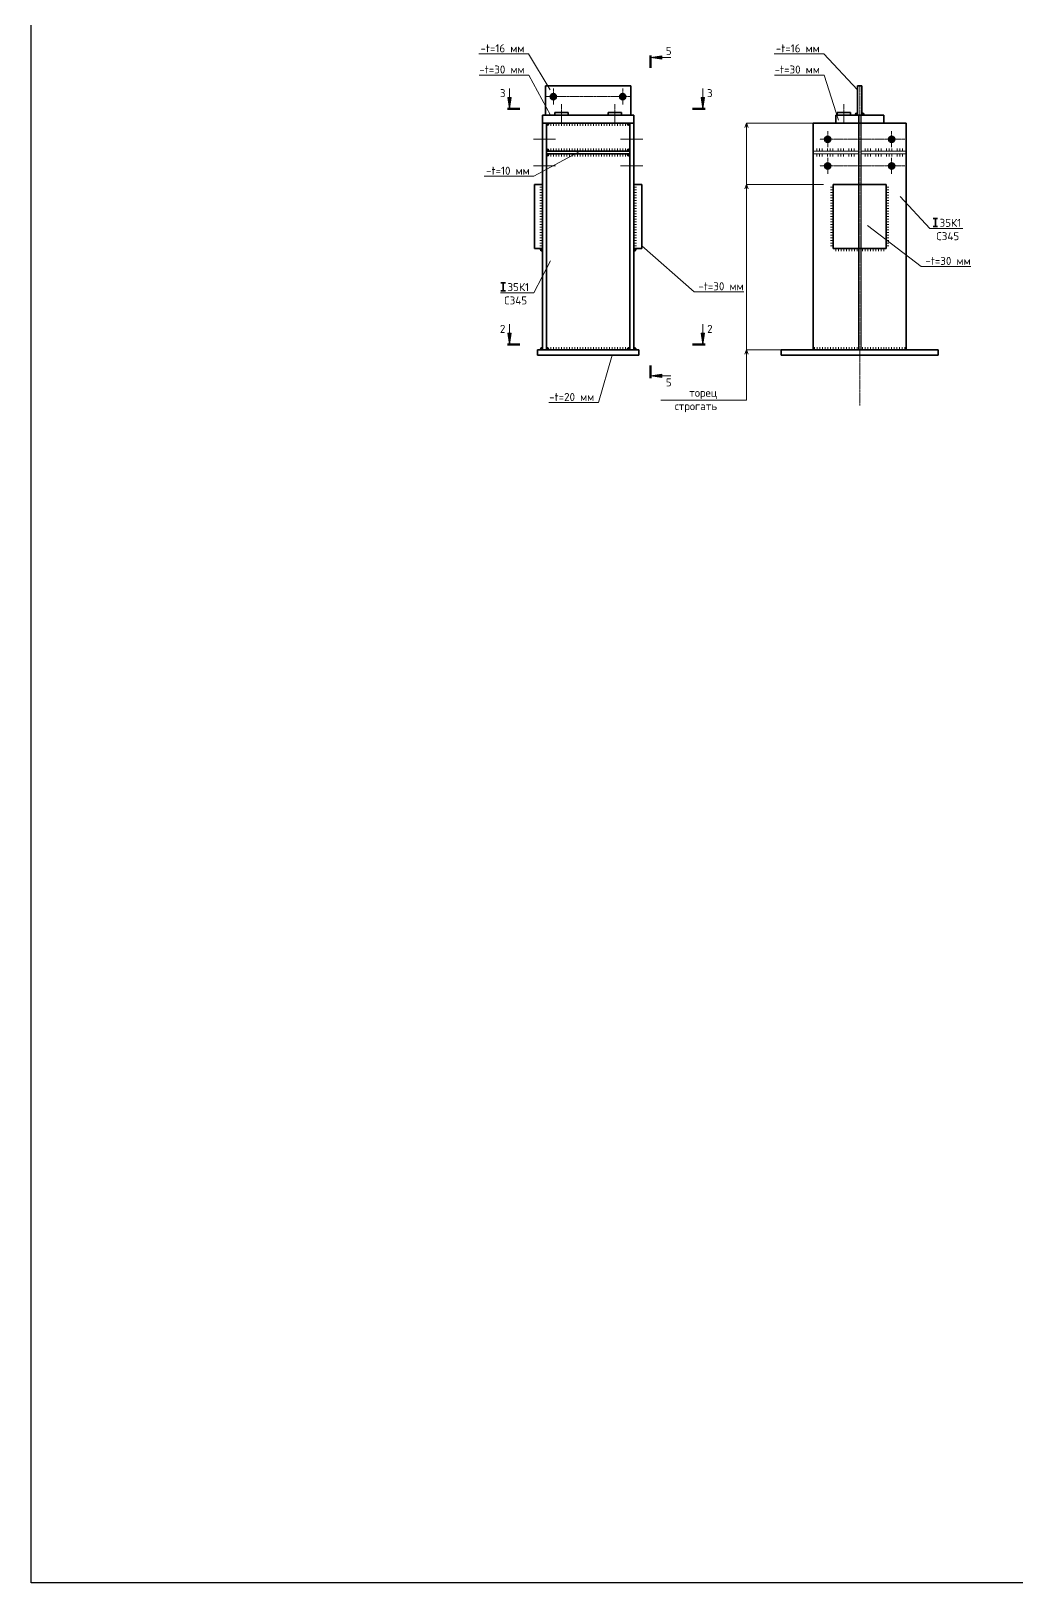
# Model space of a CAD drawing. Header units: millimetres. Extents: x 0 to 44639, y 0 to 10183.
# Drawn here: x 0 to 3698, y 0 to 5818 of the extents above; entities that cross this region are included whole.
import ezdxf
from ezdxf import colors
from ezdxf.entities.mleader import LeaderData, LeaderLine
from ezdxf.math import Vec2, Vec3

# ---------------------------------------------------------------- set-up
doc = ezdxf.new("R2010")
doc.units = ezdxf.units.MM
doc.linetypes.add('JIS_02_2.0', pattern=[3, 2, -1])
doc.linetypes.add('JIS_08_11', pattern=[12.8, 11, -0.6, 0.6, -0.6])
for name, color, linetype, lineweight in [('НАДПИСИ', 11, 'Continuous', 13), ('ОСЕВАЯ', 50, 'JIS_08_11', 13), ('ОСНОВНАЯ', 213, 'Continuous', 35), ('ШТРИХОВАЯ', 84, 'JIS_02_2.0', 13)]:
    doc.layers.add(name, color=color, linetype=linetype, lineweight=lineweight)
doc.styles.add('ОСК', font='isocpeur.ttf')

# ---------------------------------------------------------------- blocks, each defined once
blk = doc.blocks.new('_None')
blk = doc.blocks.new('A$C6A7E4B16')
at = {"layer": 'ОСНОВНАЯ'}
for p, q in [((0, 30), (16.7, 30)), ((0, 0), (16.7, 0)), ((8.4, 30), (8.4, 0))]:
    blk.add_line(p, q, dxfattribs=at)

msp = doc.modelspace()

# ---------------------------------------------------------------- hatches: boundary and pattern name
at = {"layer": 'НАДПИСИ'}
h = msp.add_hatch(color=256, dxfattribs=at)
h.paths.add_polyline_path([(2323.8, 5718.7), (2365.9, 5718.7), (2365.9, 5724.9)])
h.paths.add_polyline_path([(2323.8, 5718.7), (2365.9, 5712.5), (2365.9, 5718.7)])
h = msp.add_hatch(color=256, dxfattribs=at)
h.paths.add_polyline_path([(1794.8, 5526.8), (1794.8, 5568.9), (1788.5, 5568.9)])
h.paths.add_polyline_path([(1794.8, 5526.8), (1801, 5568.9), (1794.8, 5568.9)])
h = msp.add_hatch(color=256, dxfattribs=at)
h.paths.add_polyline_path([(2520.2, 5526.8), (2520.2, 5568.9), (2526.4, 5568.9)])
h.paths.add_polyline_path([(2520.2, 5526.8), (2514, 5568.9), (2520.2, 5568.9)])
h = msp.add_hatch(color=256, dxfattribs=at)
h.dxf.hatch_style = 1
h.paths.add_polyline_path([(1933.3, 5462.6, 0.414214), (1943.3, 5472.6), (1933.3, 5472.6)])
h = msp.add_hatch(color=256, dxfattribs=at)
h.dxf.hatch_style = 1
h.paths.add_polyline_path([(2245.3, 5462.6, -0.414214), (2235.3, 5472.6), (2245.3, 5472.6)])
h = msp.add_hatch(color=256, dxfattribs=at)
h.dxf.hatch_style = 1
h.paths.add_polyline_path([(3099.9, 5512.6, 0.414214), (3089.9, 5502.6), (3099.9, 5502.6)])
h = msp.add_hatch(color=256, dxfattribs=at)
h.dxf.hatch_style = 1
h.paths.add_polyline_path([(3115.9, 5512.6, -0.414214), (3125.9, 5502.6), (3115.9, 5502.6)])
h = msp.add_hatch(color=256, dxfattribs=at)
h.dxf.hatch_style = 1
h.paths.add_polyline_path([(1933.3, 5377.6, -0.414214), (1943.3, 5367.6), (1933.3, 5367.6)])
h = msp.add_hatch(color=256, dxfattribs=at)
h.dxf.hatch_style = 1
h.paths.add_polyline_path([(1933.3, 5347.6, 0.414214), (1943.3, 5357.6), (1933.3, 5357.6)])
h = msp.add_hatch(color=256, dxfattribs=at)
h.dxf.hatch_style = 1
h.paths.add_polyline_path([(2245.3, 5377.6, 0.414214), (2235.3, 5367.6), (2245.3, 5367.6)])
h = msp.add_hatch(color=256, dxfattribs=at)
h.dxf.hatch_style = 1
h.paths.add_polyline_path([(2245.3, 5347.6, -0.414214), (2235.3, 5357.6), (2245.3, 5357.6)])
h = msp.add_hatch(color=256, dxfattribs=at)
h.dxf.hatch_style = 1
h.paths.add_polyline_path([(1918.3, 4992.6, -0.414214), (1908.3, 5002.6), (1918.3, 5002.6)])
h = msp.add_hatch(color=256, dxfattribs=at)
h.dxf.hatch_style = 1
h.paths.add_polyline_path([(2260.3, 4992.6, 0.414214), (2270.3, 5002.6), (2260.3, 5002.6)])
h = msp.add_hatch(color=256, dxfattribs=at)
h.paths.add_polyline_path([(1794.8, 4643.3), (1794.8, 4685.4), (1788.5, 4685.4)])
h.paths.add_polyline_path([(1794.8, 4643.3), (1801, 4685.4), (1794.8, 4685.4)])
h = msp.add_hatch(color=256, dxfattribs=at)
h.paths.add_polyline_path([(2520.2, 4643.3), (2520.2, 4685.4), (2526.4, 4685.4)])
h.paths.add_polyline_path([(2520.2, 4643.3), (2514, 4685.4), (2520.2, 4685.4)])
h = msp.add_hatch(color=256, dxfattribs=at)
h.dxf.hatch_style = 1
h.paths.add_polyline_path([(1918.3, 4622.6), (1918.3, 4632.6, 0.414214), (1908.3, 4622.6)])
h.paths.add_polyline_path([(1943.3, 4622.6, 0.414214), (1933.3, 4632.6), (1933.3, 4622.6)])
h = msp.add_hatch(color=256, dxfattribs=at)
h.dxf.hatch_style = 1
h.paths.add_polyline_path([(2260.3, 4632.6, -0.414214), (2270.3, 4622.6), (2260.3, 4622.6)])
h.paths.add_polyline_path([(2245.3, 4632.6), (2245.3, 4622.6), (2235.3, 4622.6, -0.414214)])
h = msp.add_hatch(color=256, dxfattribs=at)
h.paths.add_polyline_path([(2323.8, 4525), (2365.9, 4525), (2365.9, 4518.8)])
h.paths.add_polyline_path([(2323.8, 4525), (2365.9, 4531.3), (2365.9, 4525)])
at = {"layer": 'ОСНОВНАЯ'}
h = msp.add_hatch(color=256, dxfattribs=at)
h.dxf.hatch_style = 1
edge = h.paths.add_edge_path()
edge.add_arc((1959.3, 5572.6), 11.5, 0, 90)
edge.add_line((1959.3, 5584.1), (1959.3, 5572.6))
edge.add_line((1959.3, 5572.6), (1970.8, 5572.6))
edge = h.paths.add_edge_path()
edge.add_arc((1959.3, 5572.6), 11.5, 270, 360)
edge.add_line((1970.8, 5572.6), (1959.3, 5572.6))
edge.add_line((1959.3, 5572.6), (1959.3, 5561.1))
edge = h.paths.add_edge_path()
edge.add_arc((1959.3, 5572.6), 11.5, 180, 270)
edge.add_line((1959.3, 5561.1), (1959.3, 5572.6))
edge.add_line((1959.3, 5572.6), (1947.8, 5572.6))
edge = h.paths.add_edge_path()
edge.add_arc((1959.3, 5572.6), 11.5, 90, 180)
edge.add_line((1947.8, 5572.6), (1959.3, 5572.6))
edge.add_line((1959.3, 5572.6), (1959.3, 5584.1))
h = msp.add_hatch(color=256, dxfattribs=at)
h.dxf.hatch_style = 1
edge = h.paths.add_edge_path()
edge.add_arc((2219.3, 5572.6), 11.5, 450, 540, ccw=False)
edge.add_line((2219.3, 5584.1), (2219.3, 5572.6))
edge.add_line((2219.3, 5572.6), (2207.8, 5572.6))
edge = h.paths.add_edge_path()
edge.add_arc((2219.3, 5572.6), 11.5, 180, 270, ccw=False)
edge.add_line((2207.8, 5572.6), (2219.3, 5572.6))
edge.add_line((2219.3, 5572.6), (2219.3, 5561.1))
edge = h.paths.add_edge_path()
edge.add_arc((2219.3, 5572.6), 11.5, 270, 360, ccw=False)
edge.add_line((2219.3, 5561.1), (2219.3, 5572.6))
edge.add_line((2219.3, 5572.6), (2230.8, 5572.6))
edge = h.paths.add_edge_path()
edge.add_arc((2219.3, 5572.6), 11.5, 360, 450, ccw=False)
edge.add_line((2230.8, 5572.6), (2219.3, 5572.6))
edge.add_line((2219.3, 5572.6), (2219.3, 5584.1))
h = msp.add_hatch(color=256, dxfattribs=at)
h.dxf.hatch_style = 1
edge = h.paths.add_edge_path()
edge.add_arc((2987.9, 5412.6), 11.5, 0, 90)
edge.add_line((2987.9, 5424.1), (2987.9, 5412.6))
edge.add_line((2987.9, 5412.6), (2999.4, 5412.6))
edge = h.paths.add_edge_path()
edge.add_arc((2987.9, 5412.6), 11.5, 270, 360)
edge.add_line((2999.4, 5412.6), (2987.9, 5412.6))
edge.add_line((2987.9, 5412.6), (2987.9, 5401.1))
edge = h.paths.add_edge_path()
edge.add_arc((2987.9, 5412.6), 11.5, 180, 270)
edge.add_line((2987.9, 5401.1), (2987.9, 5412.6))
edge.add_line((2987.9, 5412.6), (2976.4, 5412.6))
edge = h.paths.add_edge_path()
edge.add_arc((2987.9, 5412.6), 11.5, 90, 180)
edge.add_line((2976.4, 5412.6), (2987.9, 5412.6))
edge.add_line((2987.9, 5412.6), (2987.9, 5424.1))
h = msp.add_hatch(color=256, dxfattribs=at)
h.dxf.hatch_style = 1
edge = h.paths.add_edge_path()
edge.add_arc((3227.9, 5412.6), 11.5, 450, 540, ccw=False)
edge.add_line((3227.9, 5424.1), (3227.9, 5412.6))
edge.add_line((3227.9, 5412.6), (3216.4, 5412.6))
edge = h.paths.add_edge_path()
edge.add_arc((3227.9, 5412.6), 11.5, 180, 270, ccw=False)
edge.add_line((3216.4, 5412.6), (3227.9, 5412.6))
edge.add_line((3227.9, 5412.6), (3227.9, 5401.1))
edge = h.paths.add_edge_path()
edge.add_arc((3227.9, 5412.6), 11.5, 270, 360, ccw=False)
edge.add_line((3227.9, 5401.1), (3227.9, 5412.6))
edge.add_line((3227.9, 5412.6), (3239.4, 5412.6))
edge = h.paths.add_edge_path()
edge.add_arc((3227.9, 5412.6), 11.5, 360, 450, ccw=False)
edge.add_line((3239.4, 5412.6), (3227.9, 5412.6))
edge.add_line((3227.9, 5412.6), (3227.9, 5424.1))
h = msp.add_hatch(color=256, dxfattribs=at)
h.dxf.hatch_style = 1
edge = h.paths.add_edge_path()
edge.add_arc((2987.9, 5312.6), 11.5, 0, 90)
edge.add_line((2987.9, 5324.1), (2987.9, 5312.6))
edge.add_line((2987.9, 5312.6), (2999.4, 5312.6))
edge = h.paths.add_edge_path()
edge.add_arc((2987.9, 5312.6), 11.5, 270, 360)
edge.add_line((2999.4, 5312.6), (2987.9, 5312.6))
edge.add_line((2987.9, 5312.6), (2987.9, 5301.1))
edge = h.paths.add_edge_path()
edge.add_arc((2987.9, 5312.6), 11.5, 180, 270)
edge.add_line((2987.9, 5301.1), (2987.9, 5312.6))
edge.add_line((2987.9, 5312.6), (2976.4, 5312.6))
edge = h.paths.add_edge_path()
edge.add_arc((2987.9, 5312.6), 11.5, 90, 180)
edge.add_line((2976.4, 5312.6), (2987.9, 5312.6))
edge.add_line((2987.9, 5312.6), (2987.9, 5324.1))
h = msp.add_hatch(color=256, dxfattribs=at)
h.dxf.hatch_style = 1
edge = h.paths.add_edge_path()
edge.add_arc((3227.9, 5312.6), 11.5, 450, 540, ccw=False)
edge.add_line((3227.9, 5324.1), (3227.9, 5312.6))
edge.add_line((3227.9, 5312.6), (3216.4, 5312.6))
edge = h.paths.add_edge_path()
edge.add_arc((3227.9, 5312.6), 11.5, 180, 270, ccw=False)
edge.add_line((3216.4, 5312.6), (3227.9, 5312.6))
edge.add_line((3227.9, 5312.6), (3227.9, 5301.1))
edge = h.paths.add_edge_path()
edge.add_arc((3227.9, 5312.6), 11.5, 270, 360, ccw=False)
edge.add_line((3227.9, 5301.1), (3227.9, 5312.6))
edge.add_line((3227.9, 5312.6), (3239.4, 5312.6))
edge = h.paths.add_edge_path()
edge.add_arc((3227.9, 5312.6), 11.5, 360, 450, ccw=False)
edge.add_line((3239.4, 5312.6), (3227.9, 5312.6))
edge.add_line((3227.9, 5312.6), (3227.9, 5324.1))

# ---------------------------------------------------------------- linework, layer by layer
at = {"color": 7, "lineweight": 70}
for p, q in [((2323.8, 5726.6), (2323.8, 5679.6)), ((1786.8, 5526.8), (1833.9, 5526.8)), ((2528.1, 5526.8), (2481.1, 5526.8)), ((1786.8, 4643.3), (1833.9, 4643.3)), ((2528.1, 4643.3), (2481.1, 4643.3)), ((2323.8, 4517.1), (2323.8, 4564.2))]:
    msp.add_line(p, q, dxfattribs=at)
for p, q in [((1964.3, 5502.6), (1964.3, 5512.6)), ((1933.3, 5367.6), (1933.3, 5357.6))]:
    msp.add_line(p, q)
msp.add_lwpolyline([(0, 10182.5), (25459.9, 10182.5), (25459.9, 0), (0, 0)], close=True)
at = {"layer": 'НАДПИСИ'}
for p, q in [((2323.8, 5718.7), (2365.9, 5724.9)), ((2400, 5718.7), (2323.8, 5718.7)), ((2323.8, 5718.7), (2365.9, 5712.5)), ((2365.9, 5724.9), (2365.9, 5718.7)), ((2365.9, 5712.5), (2365.9, 5718.7)), ((1794.8, 5603), (1794.8, 5526.8)), ((2520.2, 5603), (2520.2, 5526.8)), ((1794.8, 5526.8), (1788.5, 5568.9)), ((1788.5, 5568.9), (1794.8, 5568.9)), ((1794.8, 5526.8), (1801, 5568.9)), ((1801, 5568.9), (1794.8, 5568.9)), ((2520.2, 5526.8), (2514, 5568.9)), ((2514, 5568.9), (2520.2, 5568.9)), ((2520.2, 5526.8), (2526.4, 5568.9)), ((2526.4, 5568.9), (2520.2, 5568.9)), ((1949.3, 5472.6), (1949.3, 5462.6)), ((1959.3, 5472.6), (1959.3, 5462.6)), ((1969.3, 5472.6), (1969.3, 5462.6)), ((1979.3, 5472.6), (1979.3, 5462.6)), ((1989.3, 5472.6), (1989.3, 5462.6)), ((1999.3, 5472.6), (1999.3, 5462.6)), ((2009.3, 5472.6), (2009.3, 5462.6)), ((2019.3, 5472.6), (2019.3, 5462.6)), ((2029.3, 5472.6), (2029.3, 5462.6)), ((2039.3, 5472.6), (2039.3, 5462.6)), ((2049.3, 5472.6), (2049.3, 5462.6)), ((2059.3, 5472.6), (2059.3, 5462.6)), ((2069.3, 5472.6), (2069.3, 5462.6)), ((2079.3, 5472.6), (2079.3, 5462.6)), ((2089.3, 5472.6), (2089.3, 5462.6)), ((2099.3, 5472.6), (2099.3, 5462.6)), ((2109.3, 5472.6), (2109.3, 5462.6)), ((2119.3, 5472.6), (2119.3, 5462.6)), ((2129.3, 5472.6), (2129.3, 5462.6)), ((2139.3, 5472.6), (2139.3, 5462.6)), ((2149.3, 5472.6), (2149.3, 5462.6)), ((2159.3, 5472.6), (2159.3, 5462.6)), ((2169.3, 5472.6), (2169.3, 5462.6)), ((2179.3, 5472.6), (2179.3, 5462.6)), ((2189.3, 5472.6), (2189.3, 5462.6)), ((2199.3, 5472.6), (2199.3, 5462.6)), ((2209.3, 5472.6), (2209.3, 5462.6)), ((2219.3, 5472.6), (2219.3, 5462.6)), ((2229.3, 5472.6), (2229.3, 5462.6)), ((2683.2, 5472.6), (2676.6, 5456.5)), ((2683.2, 5472.6), (2683.2, 4434.8)), ((2683.2, 5472.6), (2689.9, 5456.5)), ((2972.5, 5472.6), (2683.2, 5472.6)), ((1967.5, 5412.6), (1884.1, 5412.6)), ((2294.5, 5412.6), (2211.1, 5412.6)), ((1949.3, 5367.6), (1949.3, 5377.6)), ((1949.3, 5357.6), (1949.3, 5347.6)), ((1959.3, 5367.6), (1959.3, 5377.6)), ((1959.3, 5357.6), (1959.3, 5347.6)), ((1969.3, 5367.6), (1969.3, 5377.6)), ((1969.3, 5357.6), (1969.3, 5347.6)), ((1979.3, 5367.6), (1979.3, 5377.6)), ((1979.3, 5357.6), (1979.3, 5347.6)), ((1989.3, 5367.6), (1989.3, 5377.6)), ((1989.3, 5357.6), (1989.3, 5347.6)), ((1999.3, 5367.6), (1999.3, 5377.6)), ((1999.3, 5357.6), (1999.3, 5347.6)), ((2009.3, 5367.6), (2009.3, 5377.6)), ((2009.3, 5357.6), (2009.3, 5347.6)), ((2019.3, 5367.6), (2019.3, 5377.6)), ((2019.3, 5357.6), (2019.3, 5347.6)), ((2029.3, 5367.6), (2029.3, 5377.6)), ((2029.3, 5357.6), (2029.3, 5347.6)), ((2039.3, 5367.6), (2039.3, 5377.6)), ((2039.3, 5357.6), (2039.3, 5347.6)), ((2049.3, 5367.6), (2049.3, 5377.6)), ((2049.3, 5357.6), (2049.3, 5347.6)), ((2059.3, 5367.6), (2059.3, 5377.6)), ((2059.3, 5357.6), (2059.3, 5347.6)), ((2069.3, 5367.6), (2069.3, 5377.6)), ((2069.3, 5357.6), (2069.3, 5347.6)), ((2079.3, 5367.6), (2079.3, 5377.6)), ((2079.3, 5357.6), (2079.3, 5347.6)), ((2089.3, 5367.6), (2089.3, 5377.6)), ((2089.3, 5357.6), (2089.3, 5347.6)), ((2099.3, 5367.6), (2099.3, 5377.6)), ((2099.3, 5357.6), (2099.3, 5347.6)), ((2109.3, 5367.6), (2109.3, 5377.6)), ((2109.3, 5357.6), (2109.3, 5347.6)), ((2119.3, 5367.6), (2119.3, 5377.6)), ((2119.3, 5357.6), (2119.3, 5347.6)), ((2129.3, 5367.6), (2129.3, 5377.6)), ((2129.3, 5357.6), (2129.3, 5347.6)), ((2139.3, 5367.6), (2139.3, 5377.6)), ((2139.3, 5357.6), (2139.3, 5347.6)), ((2149.3, 5367.6), (2149.3, 5377.6)), ((2149.3, 5357.6), (2149.3, 5347.6)), ((2159.3, 5367.6), (2159.3, 5377.6)), ((2159.3, 5357.6), (2159.3, 5347.6)), ((2169.3, 5367.6), (2169.3, 5377.6)), ((2169.3, 5357.6), (2169.3, 5347.6)), ((2179.3, 5367.6), (2179.3, 5377.6)), ((2179.3, 5357.6), (2179.3, 5347.6)), ((2189.3, 5367.6), (2189.3, 5377.6)), ((2189.3, 5357.6), (2189.3, 5347.6)), ((2199.3, 5367.6), (2199.3, 5377.6)), ((2199.3, 5357.6), (2199.3, 5347.6)), ((2209.3, 5367.6), (2209.3, 5377.6)), ((2209.3, 5357.6), (2209.3, 5347.6)), ((2219.3, 5367.6), (2219.3, 5377.6)), ((2219.3, 5357.6), (2219.3, 5347.6)), ((2229.3, 5367.6), (2229.3, 5377.6)), ((2229.3, 5357.6), (2229.3, 5347.6)), ((2946.9, 5367.6), (2946.9, 5377.6)), ((2946.9, 5357.6), (2946.9, 5347.6)), ((2956.9, 5367.6), (2956.9, 5377.6)), ((2956.9, 5357.6), (2956.9, 5347.6)), ((2966.9, 5367.6), (2966.9, 5377.6)), ((2966.9, 5357.6), (2966.9, 5347.6)), ((2986.9, 5367.6), (2986.9, 5377.6)), ((2986.9, 5357.6), (2986.9, 5347.6)), ((2996.9, 5367.6), (2996.9, 5377.6)), ((2996.9, 5357.6), (2996.9, 5347.6)), ((3006.9, 5367.6), (3006.9, 5377.6)), ((3006.9, 5357.6), (3006.9, 5347.6)), ((3026.9, 5367.6), (3026.9, 5377.6)), ((3026.9, 5357.6), (3026.9, 5347.6)), ((3036.9, 5367.6), (3036.9, 5377.6)), ((3036.9, 5357.6), (3036.9, 5347.6)), ((3046.9, 5367.6), (3046.9, 5377.6)), ((3046.9, 5357.6), (3046.9, 5347.6)), ((3066.9, 5367.6), (3066.9, 5377.6)), ((3066.9, 5357.6), (3066.9, 5347.6)), ((3076.9, 5367.6), (3076.9, 5377.6)), ((3076.9, 5357.6), (3076.9, 5347.6)), ((3086.9, 5367.6), (3086.9, 5377.6)), ((3086.9, 5357.6), (3086.9, 5347.6)), ((3128.9, 5367.6), (3128.9, 5377.6)), ((3128.9, 5357.6), (3128.9, 5347.6)), ((3138.9, 5367.6), (3138.9, 5377.6)), ((3138.9, 5357.6), (3138.9, 5347.6)), ((3148.9, 5367.6), (3148.9, 5377.6)), ((3148.9, 5357.6), (3148.9, 5347.6)), ((3168.9, 5367.6), (3168.9, 5377.6)), ((3168.9, 5357.6), (3168.9, 5347.6)), ((3178.9, 5367.6), (3178.9, 5377.6)), ((3178.9, 5357.6), (3178.9, 5347.6)), ((3188.9, 5367.6), (3188.9, 5377.6)), ((3188.9, 5357.6), (3188.9, 5347.6)), ((3208.9, 5367.6), (3208.9, 5377.6)), ((3208.9, 5357.6), (3208.9, 5347.6)), ((3218.9, 5367.6), (3218.9, 5377.6)), ((3218.9, 5357.6), (3218.9, 5347.6)), ((3228.9, 5367.6), (3228.9, 5377.6)), ((3228.9, 5357.6), (3228.9, 5347.6)), ((3248.9, 5367.6), (3248.9, 5377.6)), ((3248.9, 5357.6), (3248.9, 5347.6)), ((3258.9, 5367.6), (3258.9, 5377.6)), ((3258.9, 5357.6), (3258.9, 5347.6)), ((3268.9, 5367.6), (3268.9, 5377.6)), ((3268.9, 5357.6), (3268.9, 5347.6)), ((1967.5, 5312.6), (1884.1, 5312.6)), ((2294.5, 5312.6), (2211.1, 5312.6)), ((2683.2, 5242.6), (2676.6, 5226.5)), ((2683.2, 5242.6), (2689.9, 5226.5)), ((2972.5, 5242.6), (2683.2, 5242.6)), ((1918.3, 5232.6), (1908.3, 5232.6)), ((1918.3, 5222.6), (1908.3, 5222.6)), ((1918.3, 5212.6), (1908.3, 5212.6)), ((1918.3, 5202.6), (1908.3, 5202.6)), ((1918.3, 5192.6), (1908.3, 5192.6)), ((1918.3, 5182.6), (1908.3, 5182.6)), ((2260.3, 5232.6), (2270.3, 5232.6)), ((2260.3, 5222.6), (2270.3, 5222.6)), ((2260.3, 5212.6), (2270.3, 5212.6)), ((2260.3, 5202.6), (2270.3, 5202.6)), ((2260.3, 5192.6), (2270.3, 5192.6)), ((2260.3, 5182.6), (2270.3, 5182.6)), ((2997.9, 5232.6), (3007.9, 5232.6)), ((2997.9, 5222.6), (3007.9, 5222.6)), ((2997.9, 5212.6), (3007.9, 5212.6)), ((2997.9, 5202.6), (3007.9, 5202.6)), ((2997.9, 5192.6), (3007.9, 5192.6)), ((2997.9, 5182.6), (3007.9, 5182.6)), ((3217.9, 5232.6), (3207.9, 5232.6)), ((3217.9, 5222.6), (3207.9, 5222.6)), ((3217.9, 5212.6), (3207.9, 5212.6)), ((3217.9, 5202.6), (3207.9, 5202.6)), ((3217.9, 5192.6), (3207.9, 5192.6)), ((3217.9, 5182.6), (3207.9, 5182.6)), ((1918.3, 5172.6), (1908.3, 5172.6)), ((1918.3, 5162.6), (1908.3, 5162.6)), ((1918.3, 5152.6), (1908.3, 5152.6)), ((1918.3, 5142.6), (1908.3, 5142.6)), ((1918.3, 5132.6), (1908.3, 5132.6)), ((1918.3, 5122.6), (1908.3, 5122.6)), ((2260.3, 5172.6), (2270.3, 5172.6)), ((2260.3, 5162.6), (2270.3, 5162.6)), ((2260.3, 5152.6), (2270.3, 5152.6)), ((2260.3, 5142.6), (2270.3, 5142.6)), ((2260.3, 5132.6), (2270.3, 5132.6)), ((2260.3, 5122.6), (2270.3, 5122.6)), ((2997.9, 5172.6), (3007.9, 5172.6)), ((2997.9, 5162.6), (3007.9, 5162.6)), ((2997.9, 5152.6), (3007.9, 5152.6)), ((2997.9, 5142.6), (3007.9, 5142.6)), ((2997.9, 5132.6), (3007.9, 5132.6)), ((2997.9, 5122.6), (3007.9, 5122.6)), ((3217.9, 5172.6), (3207.9, 5172.6)), ((3217.9, 5162.6), (3207.9, 5162.6)), ((3217.9, 5152.6), (3207.9, 5152.6)), ((3217.9, 5142.6), (3207.9, 5142.6)), ((3217.9, 5132.6), (3207.9, 5132.6)), ((3217.9, 5122.6), (3207.9, 5122.6)), ((1918.3, 5112.6), (1908.3, 5112.6)), ((1918.3, 5102.6), (1908.3, 5102.6)), ((1918.3, 5092.6), (1908.3, 5092.6)), ((1918.3, 5082.6), (1908.3, 5082.6)), ((1918.3, 5072.6), (1908.3, 5072.6)), ((1918.3, 5062.6), (1908.3, 5062.6)), ((2260.3, 5112.6), (2270.3, 5112.6)), ((2260.3, 5102.6), (2270.3, 5102.6)), ((2260.3, 5092.6), (2270.3, 5092.6)), ((2260.3, 5082.6), (2270.3, 5082.6)), ((2260.3, 5072.6), (2270.3, 5072.6)), ((2260.3, 5062.6), (2270.3, 5062.6)), ((2997.9, 5112.6), (3007.9, 5112.6)), ((2997.9, 5102.6), (3007.9, 5102.6)), ((2997.9, 5092.6), (3007.9, 5092.6)), ((2997.9, 5082.6), (3007.9, 5082.6)), ((2997.9, 5072.6), (3007.9, 5072.6)), ((2997.9, 5062.6), (3007.9, 5062.6)), ((3217.9, 5112.6), (3207.9, 5112.6)), ((3217.9, 5102.6), (3207.9, 5102.6)), ((3217.9, 5092.6), (3207.9, 5092.6)), ((3217.9, 5082.6), (3207.9, 5082.6)), ((3217.9, 5072.6), (3207.9, 5072.6)), ((3217.9, 5062.6), (3207.9, 5062.6)), ((1918.3, 5052.6), (1908.3, 5052.6)), ((1918.3, 5042.6), (1908.3, 5042.6)), ((1918.3, 5032.6), (1908.3, 5032.6)), ((1918.3, 5022.6), (1908.3, 5022.6)), ((1918.3, 5012.6), (1908.3, 5012.6)), ((2260.3, 5052.6), (2270.3, 5052.6)), ((2260.3, 5042.6), (2270.3, 5042.6)), ((2260.3, 5032.6), (2270.3, 5032.6)), ((2260.3, 5022.6), (2270.3, 5022.6)), ((2260.3, 5012.6), (2270.3, 5012.6)), ((2997.9, 5052.6), (3007.9, 5052.6)), ((2997.9, 5042.6), (3007.9, 5042.6)), ((2997.9, 5032.6), (3007.9, 5032.6)), ((2997.9, 5022.6), (3007.9, 5022.6)), ((2997.9, 5012.6), (3007.9, 5012.6)), ((3217.9, 5052.6), (3207.9, 5052.6)), ((3217.9, 5042.6), (3207.9, 5042.6)), ((3217.9, 5032.6), (3207.9, 5032.6)), ((3217.9, 5022.6), (3207.9, 5022.6)), ((3217.9, 5012.6), (3207.9, 5012.6)), ((3017.9, 4992.6), (3017.9, 5002.6)), ((3027.9, 4992.6), (3027.9, 5002.6)), ((3037.9, 4992.6), (3037.9, 5002.6)), ((3047.9, 4992.6), (3047.9, 5002.6)), ((3057.9, 4992.6), (3057.9, 5002.6)), ((3067.9, 4992.6), (3067.9, 5002.6)), ((3077.9, 4992.6), (3077.9, 5002.6)), ((3087.9, 4992.6), (3087.9, 5002.6)), ((3097.9, 4992.6), (3097.9, 5002.6)), ((3107.9, 4992.6), (3107.9, 5002.6)), ((3117.9, 4992.6), (3117.9, 5002.6)), ((3127.9, 4992.6), (3127.9, 5002.6)), ((3137.9, 4992.6), (3137.9, 5002.6)), ((3147.9, 4992.6), (3147.9, 5002.6)), ((3157.9, 4992.6), (3157.9, 5002.6)), ((3167.9, 4992.6), (3167.9, 5002.6)), ((3177.9, 4992.6), (3177.9, 5002.6)), ((3187.9, 4992.6), (3187.9, 5002.6)), ((3197.9, 4992.6), (3197.9, 5002.6)), ((1794.8, 4719.5), (1794.8, 4643.3)), ((2520.2, 4719.5), (2520.2, 4643.3)), ((1794.8, 4643.3), (1788.5, 4685.4)), ((1788.5, 4685.4), (1794.8, 4685.4)), ((1794.8, 4643.3), (1801, 4685.4)), ((1801, 4685.4), (1794.8, 4685.4)), ((2520.2, 4643.3), (2514, 4685.4)), ((2514, 4685.4), (2520.2, 4685.4)), ((2520.2, 4643.3), (2526.4, 4685.4)), ((2526.4, 4685.4), (2520.2, 4685.4)), ((1949.3, 4622.6), (1949.3, 4632.6)), ((1959.3, 4622.6), (1959.3, 4632.6)), ((1969.3, 4622.6), (1969.3, 4632.6)), ((1979.3, 4622.6), (1979.3, 4632.6)), ((1989.3, 4622.6), (1989.3, 4632.6)), ((1999.3, 4622.6), (1999.3, 4632.6)), ((2009.3, 4622.6), (2009.3, 4632.6)), ((2019.3, 4622.6), (2019.3, 4632.6)), ((2029.3, 4622.6), (2029.3, 4632.6)), ((2039.3, 4622.6), (2039.3, 4632.6)), ((2049.3, 4622.6), (2049.3, 4632.6)), ((2059.3, 4622.6), (2059.3, 4632.6)), ((2069.3, 4622.6), (2069.3, 4632.6)), ((2079.3, 4622.6), (2079.3, 4632.6)), ((2089.3, 4622.6), (2089.3, 4632.6)), ((2099.3, 4622.6), (2099.3, 4632.6)), ((2109.3, 4622.6), (2109.3, 4632.6)), ((2119.3, 4622.6), (2119.3, 4632.6)), ((2129.3, 4622.6), (2129.3, 4632.6)), ((2139.3, 4622.6), (2139.3, 4632.6)), ((2149.3, 4622.6), (2149.3, 4632.6)), ((2159.3, 4622.6), (2159.3, 4632.6)), ((2169.3, 4622.6), (2169.3, 4632.6)), ((2179.3, 4622.6), (2179.3, 4632.6)), ((2189.3, 4622.6), (2189.3, 4632.6)), ((2199.3, 4622.6), (2199.3, 4632.6)), ((2209.3, 4622.6), (2209.3, 4632.6)), ((2219.3, 4622.6), (2219.3, 4632.6)), ((2229.3, 4622.6), (2229.3, 4632.6)), ((2683.2, 4622.6), (2676.6, 4606.5)), ((3007.9, 4622.6), (2683.2, 4622.6)), ((2683.2, 4622.6), (2689.9, 4606.5)), ((2937.9, 4622.6), (2937.9, 4632.6)), ((2947.9, 4622.6), (2947.9, 4632.6)), ((2957.9, 4622.6), (2957.9, 4632.6)), ((2967.9, 4622.6), (2967.9, 4632.6)), ((2977.9, 4622.6), (2977.9, 4632.6)), ((2987.9, 4622.6), (2987.9, 4632.6)), ((2997.9, 4622.6), (2997.9, 4632.6)), ((3007.9, 4622.6), (3007.9, 4632.6)), ((3017.9, 4622.6), (3017.9, 4632.6)), ((3027.9, 4622.6), (3027.9, 4632.6)), ((3037.9, 4622.6), (3037.9, 4632.6)), ((3047.9, 4622.6), (3047.9, 4632.6)), ((3057.9, 4622.6), (3057.9, 4632.6)), ((3067.9, 4622.6), (3067.9, 4632.6)), ((3077.9, 4622.6), (3077.9, 4632.6)), ((3087.9, 4622.6), (3087.9, 4632.6)), ((3097.9, 4622.6), (3097.9, 4632.6)), ((3107.9, 4622.6), (3107.9, 4632.6)), ((3117.9, 4622.6), (3117.9, 4632.6)), ((3127.9, 4622.6), (3127.9, 4632.6)), ((3137.9, 4622.6), (3137.9, 4632.6)), ((3147.9, 4622.6), (3147.9, 4632.6)), ((3157.9, 4622.6), (3157.9, 4632.6)), ((3167.9, 4622.6), (3167.9, 4632.6)), ((3177.9, 4622.6), (3177.9, 4632.6)), ((3187.9, 4622.6), (3187.9, 4632.6)), ((3197.9, 4622.6), (3197.9, 4632.6)), ((3207.9, 4622.6), (3207.9, 4632.6)), ((3217.9, 4622.6), (3217.9, 4632.6)), ((3227.9, 4622.6), (3227.9, 4632.6)), ((3237.9, 4622.6), (3237.9, 4632.6)), ((3247.9, 4622.6), (3247.9, 4632.6)), ((3257.9, 4622.6), (3257.9, 4632.6)), ((3267.9, 4622.6), (3267.9, 4632.6)), ((3277.9, 4622.6), (3277.9, 4632.6)), ((2323.8, 4525), (2365.9, 4531.3)), ((2400, 4525), (2323.8, 4525)), ((2323.8, 4525), (2365.9, 4518.8)), ((2365.9, 4531.3), (2365.9, 4525)), ((2365.9, 4518.8), (2365.9, 4525)), ((2683.2, 4434.8), (2362.6, 4434.8))]:
    msp.add_line(p, q, dxfattribs=at)
for centre, start, end in [((1933.3, 5472.6), 270, 0), ((2245.3, 5472.6), 180, 270), ((3099.9, 5502.6), 90, 180), ((3115.9, 5502.6), 0, 90), ((1933.3, 5367.6), 0, 90), ((1933.3, 5357.6), 270, 0), ((2245.3, 5367.6), 90, 180), ((2245.3, 5357.6), 180, 270), ((1918.3, 5002.6), 180, 270), ((2260.3, 5002.6), 270, 0), ((1918.3, 4622.6), 90, 180), ((1933.3, 4622.6), 0, 90), ((2245.3, 4622.6), 90, 180), ((2260.3, 4622.6), 0, 90)]:
    msp.add_arc(centre, 10, start, end, dxfattribs=at)
at = {"layer": 'ОСЕВАЯ', "linetype": 'JIS_08_11'}
for p, q in [((1959.3, 5602.2), (1959.3, 5542.9)), ((2219.3, 5602.2), (2219.3, 5542.9)), ((3107.9, 5612.6), (3107.9, 4414.6)), ((2249.3, 5572.6), (1929.3, 5572.6)), ((1989.3, 5472.6), (1989.3, 5543.4)), ((2189.3, 5472.6), (2189.3, 5543.4)), ((3047.9, 5472.6), (3047.9, 5543.4)), ((3277.9, 5412.6), (2957.9, 5412.6)), ((2987.9, 5442.2), (2987.9, 5382.9)), ((3227.9, 5442.2), (3227.9, 5382.9)), ((3277.9, 5312.6), (2957.9, 5312.6)), ((2987.9, 5342.2), (2987.9, 5282.9)), ((3227.9, 5342.2), (3227.9, 5282.9))]:
    msp.add_line(p, q, dxfattribs=at)
at = {"layer": 'ОСНОВНАЯ'}
for p, q in [((2249.3, 5612.6), (1929.3, 5612.6)), ((1929.3, 5612.6), (1929.3, 5502.6)), ((2249.3, 5612.6), (2249.3, 5502.6)), ((3099.9, 5612.6), (3115.9, 5612.6)), ((3099.9, 5612.6), (3099.9, 5502.6)), ((3115.9, 5612.6), (3115.9, 5502.6)), ((1918.3, 5502.6), (2260.3, 5502.6)), ((1918.3, 5472.6), (1918.3, 5502.6)), ((1918.3, 5472.6), (1918.3, 4622.6)), ((2260.3, 5472.6), (1918.3, 5472.6)), ((1933.3, 5472.6), (1933.3, 4622.6)), ((2245.3, 5472.6), (1933.3, 5472.6)), ((2245.3, 5472.6), (1933.3, 5472.6)), ((1964.3, 5512.6), (1964.3, 5502.6)), ((1964.3, 5512.6), (2014.3, 5512.6)), ((2014.3, 5502.6), (2014.3, 5512.6)), ((2164.3, 5502.6), (2164.3, 5512.6)), ((2214.3, 5512.6), (2164.3, 5512.6)), ((2214.3, 5512.6), (2214.3, 5502.6)), ((2214.3, 5502.6), (2214.3, 5512.6)), ((2245.3, 5472.6), (2245.3, 4622.6)), ((2260.3, 5472.6), (2260.3, 5502.6)), ((2260.3, 5472.6), (2260.3, 4622.6)), ((2933.9, 4622.6), (2933.9, 5472.6)), ((2933.9, 5472.6), (3281.9, 5472.6)), ((3017.9, 5502.6), (3197.9, 5502.6)), ((3107.9, 5502.6), (3017.9, 5502.6)), ((3017.9, 5502.6), (3017.9, 5472.6)), ((3022.9, 5502.6), (3022.9, 5512.6)), ((3072.9, 5512.6), (3022.9, 5512.6)), ((3072.9, 5512.6), (3072.9, 5502.6)), ((3072.9, 5502.6), (3072.9, 5512.6)), ((3107.9, 5502.6), (3197.9, 5502.6)), ((3197.9, 5502.6), (3197.9, 5472.6)), ((3281.9, 4622.6), (3281.9, 5472.6)), ((2245.3, 5367.6), (1933.3, 5367.6)), ((2245.3, 5357.6), (1933.3, 5357.6)), ((2245.3, 5357.6), (1933.3, 5357.6)), ((1918.3, 5242.6), (1888.3, 5242.6)), ((1888.3, 5242.6), (1888.3, 5002.6)), ((2260.3, 5242.6), (2290.3, 5242.6)), ((2290.3, 5242.6), (2290.3, 5002.6)), ((3007.9, 5242.6), (3207.9, 5242.6)), ((3007.9, 5002.6), (3007.9, 5242.6)), ((3207.9, 5242.6), (3207.9, 5002.6)), ((1888.3, 5002.6), (1918.3, 5002.6)), ((2290.3, 5002.6), (2260.3, 5002.6)), ((3207.9, 5002.6), (3007.9, 5002.6)), ((1899.3, 4622.6), (2279.3, 4622.6)), ((1899.3, 4622.6), (1899.3, 4602.6)), ((1899.3, 4602.6), (2279.3, 4602.6)), ((2279.3, 4622.6), (2279.3, 4602.6)), ((2813.9, 4622.6), (3401.9, 4622.6)), ((2813.9, 4622.6), (2813.9, 4602.6)), ((2813.9, 4602.6), (3401.9, 4602.6)), ((3401.9, 4622.6), (3401.9, 4602.6))]:
    msp.add_line(p, q, dxfattribs=at)
for centre in [(1959.3, 5572.6), (2219.3, 5572.6), (2987.9, 5412.6), (3227.9, 5412.6), (2987.9, 5312.6), (3227.9, 5312.6)]:
    msp.add_circle(centre, 11.5, dxfattribs=at)
at = {"layer": 'ШТРИХОВАЯ'}
for p, q in [((3102.9, 4622.6), (3102.9, 5502.6)), ((3112.9, 4622.6), (3112.9, 5502.6)), ((2933.9, 5367.6), (3102.9, 5367.6)), ((2933.9, 5357.6), (3102.9, 5357.6)), ((2933.9, 5357.6), (3102.9, 5357.6)), ((3281.9, 5367.6), (3112.9, 5367.6)), ((3281.9, 5357.6), (3112.9, 5357.6)), ((3281.9, 5357.6), (3112.9, 5357.6))]:
    msp.add_line(p, q, dxfattribs=at)

# ---------------------------------------------------------------- block references
for p in [(3383.3, 5085.1), (1762.6, 4844.1)]:
    msp.add_blockref('A$C6A7E4B16', p)

# ---------------------------------------------------------------- texts
at = {"layer": 'НАДПИСИ', "char_height": 30, "style": 'ОСК'}
for s, insert, width, attachment_point in [('5', (2380.7, 5758.2), 74.751, 1), ('3', (1758.6, 5600.1), 74.751, 1), ('3', (2556.4, 5600.1), 74.751, 3), ('2', (1758.6, 4716.5), 74.751, 1), ('2', (2556.4, 4716.5), 74.751, 3), ('5', (2380.7, 4485.6), 74.751, 7), ('торец строгать', (2573.2, 4388.9), 233.03, 9)]:
    msp.add_mtext(s, dxfattribs=dict(at, insert=insert, width=width, attachment_point=attachment_point))

# ---------------------------------------------------------------- leaders
at = {"layer": 'НАДПИСИ'}
ml = msp.add_multileader_mtext('Standard', dxfattribs=at)
ml.set_content('-t=16 мм', color=256, style='ОСК')
ml.set_leader_properties(color=256, linetype='ByLayer', lineweight=-1)
ml.set_arrow_properties(name='NONE')
ml.build(insert=Vec2(0, 0))
ml.multileader.update_dxf_attribs({"has_dogleg": 0, "text_left_attachment_type": 6, "text_right_attachment_type": 6, "dogleg_length": 0, "arrow_head_size": 15, "scale": 10})
ctx = ml.context
ctx.base_point, ctx.scale, ctx.char_height, ctx.arrow_head_size, ctx.landing_gap_size, ctx.plane_origin = Vec3(1670.1, 5732.2), 10, 30, 15, 20, Vec3(1865.8, 4781)
ctx.left_attachment, ctx.right_attachment, ctx.text_align_type = 6, 6, 1
notes = []
notes.append((ctx, [(0, (1, 1, 0), (1866.1, 5732.2), (-1, 0), 0, [(3, [(1947.4, 5597.5)], 0, [])])]))
ctx.mtext.insert, ctx.mtext.alignment, ctx.mtext.flow_direction = Vec3(1768.1, 5768.2), 2, 5
ml = msp.add_multileader_mtext('Standard', dxfattribs=at)
ml.set_content('-t=16 мм', color=256, style='ОСК')
ml.set_leader_properties(color=256, linetype='ByLayer', lineweight=-1)
ml.set_arrow_properties(name='NONE')
ml.build(insert=Vec2(0, 0))
ml.multileader.update_dxf_attribs({"has_dogleg": 0, "text_left_attachment_type": 6, "text_right_attachment_type": 6, "dogleg_length": 0, "arrow_head_size": 15, "scale": 10})
ctx = ml.context
ctx.base_point, ctx.scale, ctx.char_height, ctx.arrow_head_size, ctx.landing_gap_size, ctx.plane_origin = Vec3(2777.6, 5732.2), 10, 30, 15, 20, Vec3(2973.4, 4781)
ctx.left_attachment, ctx.right_attachment, ctx.text_align_type = 6, 6, 1
notes.append((ctx, [(0, (1, 1, 0), (2973.6, 5732.2), (-1, 0), 0, [(3, [(3099.9, 5597.5)], 0, [])])]))
ctx.mtext.insert, ctx.mtext.alignment, ctx.mtext.flow_direction = Vec3(2875.6, 5768.2), 2, 5
ml = msp.add_multileader_mtext('Standard', dxfattribs=at)
ml.set_content('-t=30 мм', color=256, style='ОСК')
ml.set_leader_properties(color=256, linetype='ByLayer', lineweight=-1)
ml.set_arrow_properties(name='NONE')
ml.build(insert=Vec2(0, 0))
ml.multileader.update_dxf_attribs({"has_dogleg": 0, "text_left_attachment_type": 6, "text_right_attachment_type": 6, "dogleg_length": 0, "arrow_head_size": 15, "scale": 10})
ctx = ml.context
ctx.base_point, ctx.scale, ctx.char_height, ctx.arrow_head_size, ctx.landing_gap_size, ctx.plane_origin = Vec3(1665.1, 5652.8), 10, 30, 15, 20, Vec3(1866.8, 4701.6)
ctx.left_attachment, ctx.right_attachment, ctx.text_align_type = 6, 6, 1
notes.append((ctx, [(0, (1, 1, 0), (1867.1, 5652.8), (-1, 0), 0, [(3, [(1948.4, 5502.6)], 0, [])])]))
ctx.mtext.insert, ctx.mtext.alignment, ctx.mtext.flow_direction = Vec3(1766.1, 5688.8), 2, 5
ml = msp.add_multileader_mtext('Standard', dxfattribs=at)
ml.set_content('-t=30 мм', color=256, style='ОСК')
ml.set_leader_properties(color=256, linetype='ByLayer', lineweight=-1)
ml.set_arrow_properties(name='NONE')
ml.build(insert=Vec2(0, 0))
ml.multileader.update_dxf_attribs({"has_dogleg": 0, "text_left_attachment_type": 6, "text_right_attachment_type": 6, "dogleg_length": 0, "arrow_head_size": 15, "scale": 10})
ctx = ml.context
ctx.base_point, ctx.scale, ctx.char_height, ctx.arrow_head_size, ctx.landing_gap_size, ctx.plane_origin = Vec3(2772.6, 5652.8), 10, 30, 15, 20, Vec3(2974.4, 4701.6)
ctx.left_attachment, ctx.right_attachment, ctx.text_align_type = 6, 6, 1
notes.append((ctx, [(0, (1, 1, 0), (2974.6, 5652.8), (-1, 0), 0, [(3, [(3027.9, 5484.2)], 0, [])])]))
ctx.mtext.insert, ctx.mtext.alignment, ctx.mtext.flow_direction = Vec3(2873.6, 5688.8), 2, 5
ml = msp.add_multileader_mtext('Standard', dxfattribs=at)
ml.set_content('-t=10 мм', color=256, style='ОСК')
ml.set_leader_properties(color=256, linetype='ByLayer', lineweight=-1)
ml.set_arrow_properties(name='NONE')
ml.build(insert=Vec2(0, 0))
ml.multileader.update_dxf_attribs({"has_dogleg": 0, "text_left_attachment_type": 6, "text_right_attachment_type": 6, "dogleg_length": 0, "arrow_head_size": 15, "scale": 10})
ctx = ml.context
ctx.base_point, ctx.scale, ctx.char_height, ctx.arrow_head_size, ctx.landing_gap_size, ctx.plane_origin = Vec3(1690.4, 5273.4), 10, 30, 15, 20, Vec3(1912.9, 4279.4)
ctx.left_attachment, ctx.right_attachment, ctx.text_align_type = 6, 6, 1
notes.append((ctx, [(0, (1, 1, 0), (1886.4, 5273.4), (-1, 0), 0, [(3, [(2059.3, 5367.6)], 0, [])])]))
ctx.mtext.insert, ctx.mtext.alignment, ctx.mtext.flow_direction = Vec3(1788.4, 5309.4), 2, 5
ml = msp.add_multileader_mtext('Standard', dxfattribs=at)
ml.set_content(' 35К1\\PС345', color=256, style='ОСК')
ml.set_leader_properties(color=256, linetype='ByLayer', lineweight=-1)
ml.set_arrow_properties(name='NONE')
ml.build(insert=Vec2(0, 0))
ml.multileader.update_dxf_attribs({"has_dogleg": 0, "text_left_attachment_type": 6, "text_right_attachment_type": 6, "dogleg_length": 0, "arrow_head_size": 15, "scale": 10})
ctx = ml.context
ctx.base_point, ctx.scale, ctx.char_height, ctx.arrow_head_size, ctx.landing_gap_size, ctx.plane_origin = Vec3(3370.5, 5078), 10, 30, 15, 20, Vec3(3350.9, 4135.8)
ctx.left_attachment, ctx.right_attachment, ctx.text_align_type = 6, 6, 1
notes.append((ctx, [(1, (1, 1, 0), (3370.5, 5078), (1, 0), 0, [(3, [(3259.4, 5198)], 0, [])])]))
ctx.mtext.insert, ctx.mtext.alignment, ctx.mtext.flow_direction = Vec3(3438.5, 5114), 2, 5
ml = msp.add_multileader_mtext('Standard', dxfattribs=at)
ml.set_content('-t=30 мм', color=256, style='ОСК')
ml.set_leader_properties(color=256, linetype='ByLayer', lineweight=-1)
ml.set_arrow_properties(name='NONE')
ml.build(insert=Vec2(0, 0))
ml.multileader.update_dxf_attribs({"has_dogleg": 0, "text_left_attachment_type": 6, "text_right_attachment_type": 6, "dogleg_length": 0, "arrow_head_size": 15, "scale": 10})
ctx = ml.context
ctx.base_point, ctx.scale, ctx.char_height, ctx.arrow_head_size, ctx.landing_gap_size, ctx.plane_origin = Vec3(3338.1, 4935.3), 10, 30, 15, 20, Vec3(3539.8, 4040.5)
ctx.left_attachment, ctx.right_attachment, ctx.text_align_type = 6, 6, 1
notes.append((ctx, [(1, (1, 1, 0), (3338.1, 4935.3), (1, 0), 0, [(3, [(3137.8, 5089.1)], 0, [])])]))
ctx.mtext.insert, ctx.mtext.alignment, ctx.mtext.flow_direction = Vec3(3439.1, 4971.3), 2, 5
ml = msp.add_multileader_mtext('Standard', dxfattribs=at)
ml.set_content('-t=30 мм', color=256, style='ОСК')
ml.set_leader_properties(color=256, linetype='ByLayer', lineweight=-1)
ml.set_arrow_properties(name='NONE')
ml.build(insert=Vec2(0, 0))
ml.multileader.update_dxf_attribs({"has_dogleg": 0, "text_left_attachment_type": 6, "text_right_attachment_type": 6, "dogleg_length": 0, "arrow_head_size": 15, "scale": 10})
ctx = ml.context
ctx.base_point, ctx.scale, ctx.char_height, ctx.arrow_head_size, ctx.landing_gap_size, ctx.plane_origin = Vec3(2486.7, 4840.2), 10, 30, 15, 20, Vec3(2715.4, 3889)
ctx.left_attachment, ctx.right_attachment, ctx.text_align_type = 6, 6, 1
notes.append((ctx, [(1, (1, 1, 0), (2486.7, 4840.2), (1, 0), 0, [(3, [(2290.3, 5012.6)], 0, [])])]))
ctx.mtext.insert, ctx.mtext.alignment, ctx.mtext.flow_direction = Vec3(2587.7, 4876.2), 2, 5
ml = msp.add_multileader_mtext('Standard', dxfattribs=at)
ml.set_content(' 35К1\\PС345', color=256, style='ОСК')
ml.set_leader_properties(color=256, linetype='ByLayer', lineweight=-1)
ml.set_arrow_properties(name='NONE')
ml.build(insert=Vec2(0, 0))
ml.multileader.update_dxf_attribs({"has_dogleg": 0, "text_left_attachment_type": 6, "text_right_attachment_type": 6, "dogleg_length": 0, "arrow_head_size": 15, "scale": 10})
ctx = ml.context
ctx.base_point, ctx.scale, ctx.char_height, ctx.arrow_head_size, ctx.landing_gap_size, ctx.plane_origin = Vec3(1749.8, 4837), 10, 30, 15, 20, Vec3(1730.1, 3894.7)
ctx.left_attachment, ctx.right_attachment, ctx.text_align_type = 6, 6, 1
notes.append((ctx, [(0, (1, 1, 0), (1885.8, 4837), (-1, 0), 0, [(3, [(1948.1, 4956.9)], 0, [])])]))
ctx.mtext.insert, ctx.mtext.alignment, ctx.mtext.flow_direction = Vec3(1817.8, 4873), 2, 5
ml = msp.add_multileader_mtext('Standard', dxfattribs=at)
ml.set_content('-t=20 мм', color=256, style='ОСК')
ml.set_leader_properties(color=256, linetype='ByLayer', lineweight=-1)
ml.set_arrow_properties(name='NONE')
ml.build(insert=Vec2(0, 0))
ml.multileader.update_dxf_attribs({"has_dogleg": 0, "text_left_attachment_type": 6, "text_right_attachment_type": 6, "dogleg_length": 0, "arrow_head_size": 15, "scale": 10})
ctx = ml.context
ctx.base_point, ctx.scale, ctx.char_height, ctx.arrow_head_size, ctx.landing_gap_size, ctx.plane_origin = Vec3(1926.8, 4425), 10, 30, 15, 20, Vec3(2054.1, 3449.2)
ctx.left_attachment, ctx.right_attachment, ctx.text_align_type = 6, 6, 1
notes.append((ctx, [(0, (1, 1, 0), (2128.8, 4425), (-1, 0), 0, [(3, [(2179.7, 4602.6)], 0, [])])]))
ctx.mtext.insert, ctx.mtext.alignment, ctx.mtext.flow_direction = Vec3(2027.8, 4461), 2, 5
for ctx, leaders in notes:
    for number, flags, end, landing, length, lines in leaders:
        leader = LeaderData()
        leader.index, (leader.has_last_leader_line, leader.has_dogleg_vector, leader.attachment_direction) = number, flags
        leader.last_leader_point, leader.dogleg_vector, leader.dogleg_length = Vec3(end), Vec3(landing), length
        for number, points, colour, breaks in lines:
            line = LeaderLine()
            line.index, line.vertices, line.color, line.breaks = number, Vec3.list(points), colors.encode_raw_color(colour), breaks
            leader.lines.append(line)
        ctx.leaders.append(leader)

doc.saveas('drawing.dxf')
